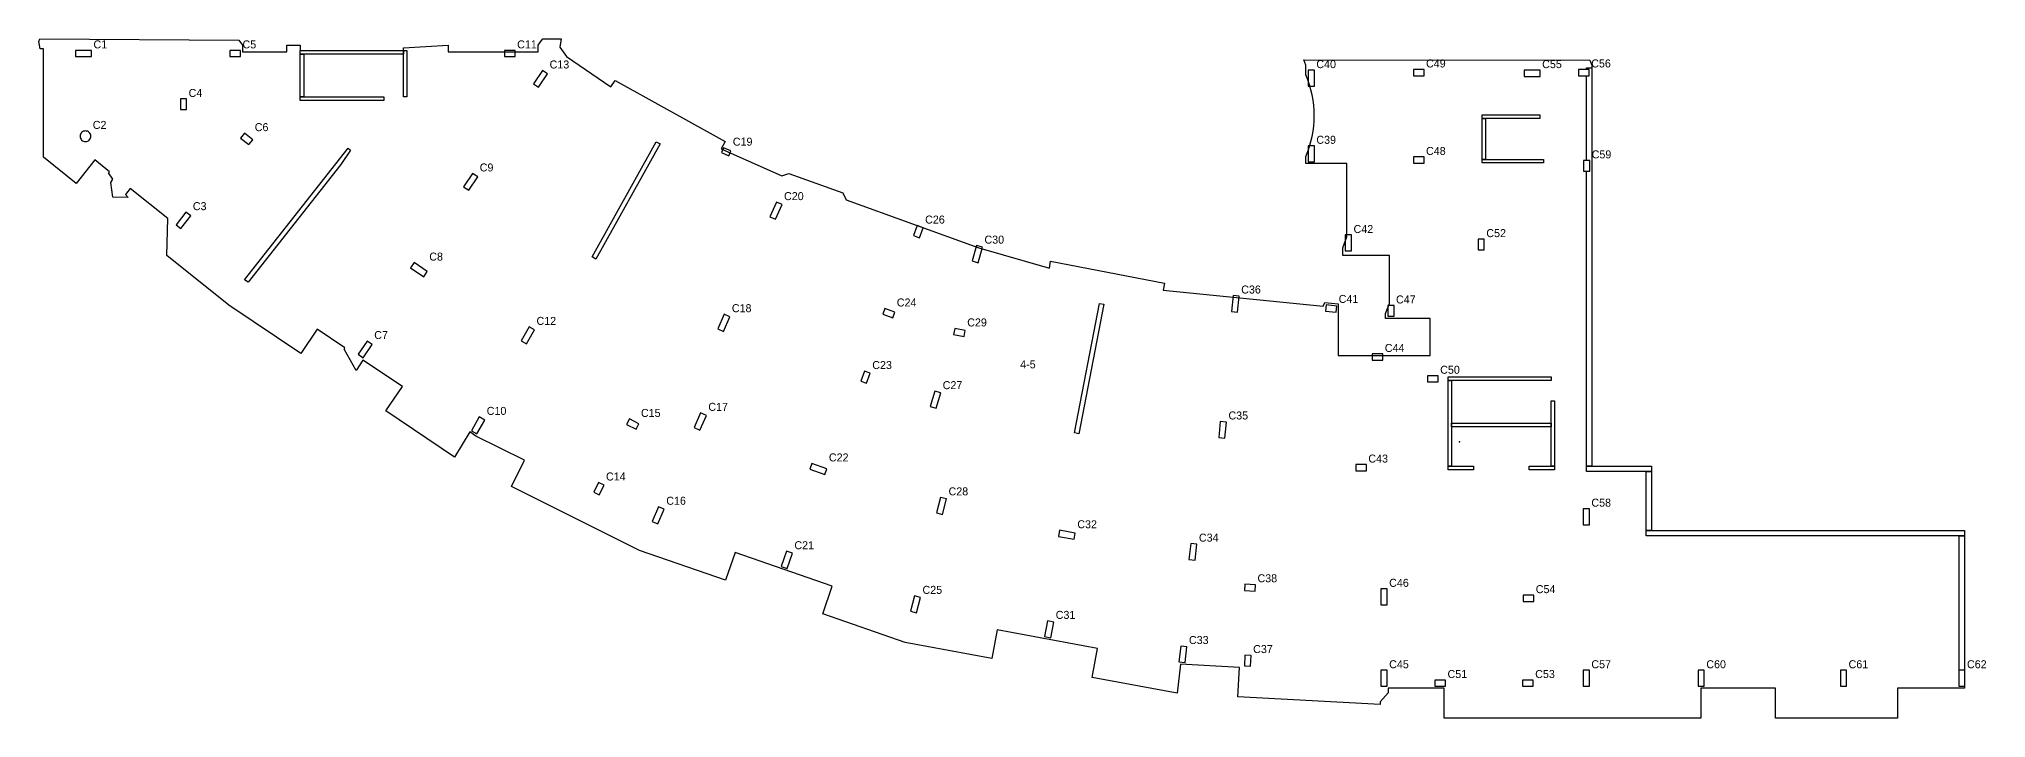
# Model space of a CAD drawing. Header units: inches. Extents: x 3282 to 9618, y 5323 to 56288.
# Drawn here: x 3282 to 7662, y 5323 to 6851 of the extents above; entities that cross this region are included whole.
import ezdxf

# ---------------------------------------------------------------- set-up
doc = ezdxf.new("R2010")
doc.units = ezdxf.units.IN
for name, color, linetype in [('BOUNDARY', 1, 'Continuous'), ('COL-LABEL', 2, 'Continuous'), ('COLS', 2, 'Continuous'), ('DATUM', 7, 'Continuous'), ('FLOOR NUMBER', 3, 'Continuous'), ('WALL', 4, 'Continuous')]:
    doc.layers.add(name, color=color, linetype=linetype)

msp = doc.modelspace()

# ---------------------------------------------------------------- linework, layer by layer
at = {"layer": 'BOUNDARY'}
msp.add_lwpolyline([(3839, 6821.9), (3839, 6836.9), (3869.5, 6836.9), (3869.5, 6825.1), (4101.5, 6825.1), (4101.5, 6831.1), (4202, 6836.9), (4202, 6821.9), (4405, 6821.9), (4405, 6836.9), (4411.9, 6847.9), (4414.9, 6851.3), (4456.8, 6851.3), (4453.4, 6832.8), (4468.4, 6811.7), (4568.5, 6743.8), (4578.2, 6758.1), (4825.6, 6620.7), (4816.2, 6603.8), (4952.6, 6543.3), (4968.7, 6548.8), (5090.3, 6504.7), (5097.7, 6489.4), (5396.3, 6380.9), (5555, 6335.4), (5557.6, 6351.2), (5814.1, 6301.8), (5811.1, 6286.1), (6170.6, 6249.7), (6174.5, 6258.4), (6204.8, 6255.3), (6204.8, 6138.8), (6411.2, 6138.8), (6411.2, 6222.2), (6310.8, 6222.2), (6310.8, 6233.2), (6319.8, 6255.9), (6319.8, 6363.9), (6215.2, 6363.9), (6215.2, 6381.4), (6224.2, 6406.2), (6224.2, 6570.8), (6131.8, 6570.8), (6131.8, 6586.8, 0.205601), (6131.8, 6770.6), (6131.8, 6792.1), (6127.1, 6804.1), (6770.7, 6803.6), (6775.3, 6792.1), (6775.3, 5890.1), (6909.1, 5890.1), (6909.1, 5745.1), (7613.6, 5745.1), (7613.6, 5390.1), (7462.9, 5390.1), (7462.9, 5323.1), (7188, 5323.1), (7188, 5390.1), (7020.5, 5390.1), (7020.5, 5323.1), (6443.2, 5323.1), (6443.2, 5390.1), (6316.7, 5390.1), (6316.7, 5380.1), (6299, 5359.3), (6298.7, 5353.4), (5979.1, 5371), (5982.7, 5436.9), (5849.6, 5444.2), (5842.4, 5378.9), (5651.2, 5414.6), (5663.3, 5479.6), (5437.2, 5521.7), (5425.1, 5456.8), (5230.5, 5493.1), (5044.8, 5557.5), (5066.4, 5619.8), (4848.1, 5695.4), (4826.5, 5633.1), (4633, 5700.1), (4344.6, 5844), (4374.1, 5903.1), (4264.8, 5957.6), (4250.8, 5967.1), (4216.9, 5910.3), (4062.4, 6014.3), (4099.3, 6069.1), (4010.6, 6128.7), (3995, 6105.5), (3968.5, 6153.3), (3970.2, 6155.9), (3907.6, 6198.1), (3870.8, 6143.3), (3708.6, 6252.5), (3569.4, 6364.1), (3571.6, 6446.9), (3487.1, 6514.7), (3476.6, 6501.4), (3482.6, 6494.3), (3447.7, 6495.5), (3443.7, 6528.3), (3448.2, 6536), (3438.4, 6549.7), (3440.3, 6552.2), (3407.1, 6578.9), (3365.6, 6526.2), (3292.3, 6585), (3292.3, 6829.1), (3284.6, 6829.1), (3281.7, 6845.2), (3283.9, 6851.3), (3731.5, 6848.7), (3740, 6836.9), (3740, 6821.9)], format="xyb", close=True, dxfattribs=at)
at = {"layer": 'COLS'}
for points in [[(3363.9, 6825.5), (3363.9, 6811.5), (3399.9, 6811.5), (3399.9, 6825.5)], [(3735.2, 6811.5), (3735.2, 6825.5), (3711.2, 6825.5), (3711.2, 6811.5)], [(4353, 6811.5), (4353, 6825.5), (4329, 6825.5), (4329, 6811.5)], [(4394.2, 6750.5), (4405.8, 6742.6), (4426, 6772.4), (4414.4, 6780.3)], [(6150.9, 6781.1), (6136.9, 6781.1), (6136.9, 6745.1), (6150.9, 6745.1)], [(6397.7, 6768.6), (6397.7, 6782.6), (6373.7, 6782.6), (6373.7, 6768.6)], [(6658.9, 6767.1), (6658.9, 6781.1), (6622.9, 6781.1), (6622.9, 6767.1)], [(6769.3, 6768.6), (6769.3, 6782.6), (6745.3, 6782.6), (6745.3, 6768.6)], [(3599.9, 6692.2), (3613.9, 6692.2), (3613.9, 6716.2), (3599.9, 6716.2)], [(3398.3, 6632.3), (3398.1, 6634.6), (3397.4, 6636.9), (3396.3, 6638.9), (3394.8, 6640.8), (3393, 6642.2), (3390.9, 6643.4), (3388.7, 6644), (3386.3, 6644.3), (3384, 6644), (3381.7, 6643.4), (3379.7, 6642.2), (3377.8, 6640.8), (3376.4, 6638.9), (3375.2, 6636.9), (3374.6, 6634.6), (3374.3, 6632.3), (3374.6, 6629.9), (3375.2, 6627.7), (3376.4, 6625.6), (3377.8, 6623.8), (3379.7, 6622.3), (3381.7, 6621.2), (3384, 6620.5), (3386.3, 6620.3), (3388.7, 6620.5), (3390.9, 6621.2), (3393, 6622.3), (3394.8, 6623.8), (3396.3, 6625.6), (3397.4, 6627.7), (3398.1, 6629.9)], [(3754, 6613.4), (3762.7, 6624.4), (3743.8, 6639.3), (3735.2, 6628.3)], [(4821.8, 6606.6), (4816.9, 6595.6), (4833.4, 6588.3), (4838.2, 6599.3)], [(6150.9, 6610.8), (6136.9, 6610.8), (6136.9, 6574.8), (6150.9, 6574.8)], [(6397.7, 6571.7), (6397.7, 6585.7), (6373.7, 6585.7), (6373.7, 6571.7)], [(6770.3, 6578), (6756.3, 6578), (6756.3, 6554), (6770.3, 6554)], [(4237, 6518.8), (4248.6, 6511), (4268.8, 6540.8), (4257.2, 6548.6)], [(4926, 6451.2), (4938.7, 6445.5), (4953.4, 6478.4), (4940.6, 6484.1)], [(3590.2, 6433.2), (3601.2, 6424.6), (3623.4, 6452.9), (3612.4, 6461.5)], [(5270.8, 6426.5), (5257.7, 6431.3), (5249.5, 6408.7), (5262.6, 6403.9)], [(6234.6, 6410.1), (6220.6, 6410.1), (6220.6, 6374.1), (6234.6, 6374.1)], [(6533.3, 6400.8), (6519.3, 6400.8), (6519.3, 6376.8), (6533.3, 6376.8)], [(5380.9, 6351.6), (5394.3, 6347.8), (5404.3, 6382.4), (5390.8, 6386.2)], [(4147.5, 6316.3), (4155.3, 6327.9), (4125.5, 6348), (4117.6, 6336.4)], [(5964.4, 6238.1), (5978.3, 6236.7), (5981.9, 6272.5), (5968, 6273.9)], [(4808.6, 6199), (4821.4, 6193.3), (4836, 6226.2), (4823.2, 6231.9)], [(5184.6, 6244.8), (5179.8, 6231.7), (5202.4, 6223.5), (5207.1, 6236.6)], [(6199.8, 6236.3), (6201.2, 6250.3), (6177.3, 6252.7), (6175.9, 6238.8)], [(6316.1, 6227.6), (6330.1, 6227.6), (6330.1, 6251.6), (6316.1, 6251.6)], [(4366.5, 6172.1), (4378.7, 6165.1), (4396.5, 6196.4), (4384.4, 6203.3)], [(5362.9, 6181.6), (5365.5, 6195.4), (5341.9, 6199.9), (5339.3, 6186.1)], [(3999.8, 6141.6), (4011.4, 6133.8), (4031.5, 6163.6), (4019.9, 6171.5)], [(6304.9, 6128.4), (6304.9, 6142.4), (6280.9, 6142.4), (6280.9, 6128.4)], [(5151.9, 6099.2), (5138.7, 6104), (5130.5, 6081.5), (5143.7, 6076.7)], [(6429.5, 6079.4), (6429.5, 6093.4), (6405.5, 6093.4), (6405.5, 6079.4)], [(5286.9, 6024.1), (5300.4, 6020.2), (5310.3, 6054.8), (5296.9, 6058.7)], [(4756, 5976.8), (4768.8, 5971.3), (4783.1, 6004.3), (4770.3, 6009.9)], [(4254.6, 5969.5), (4266.8, 5962.6), (4284.6, 5993.8), (4272.4, 6000.8)], [(4625.2, 5973), (4631.5, 5985.5), (4610, 5996.2), (4603.7, 5983.7)], [(5935.7, 5954.7), (5949.6, 5953.3), (5953.2, 5989.1), (5939.3, 5990.5)], [(5049.7, 5871.1), (5054.3, 5884.3), (5020.3, 5896.1), (5015.7, 5882.9)], [(6267.9, 5879.5), (6267.9, 5893.5), (6243.9, 5893.5), (6243.9, 5879.5)], [(4552.9, 5846.9), (4540.4, 5853.2), (4529.7, 5831.7), (4542.2, 5825.5)], [(4661.4, 5765.6), (4674.2, 5760), (4688.5, 5793.1), (4675.6, 5798.6)], [(5300.8, 5784.9), (5314.3, 5781.3), (5323.5, 5816.1), (5310, 5819.7)], [(6755.6, 5758.3), (6769.6, 5758.3), (6769.6, 5794.3), (6755.6, 5794.3)], [(5610.5, 5725.3), (5613.1, 5739.1), (5577.7, 5745.7), (5575.1, 5731.9)], [(4951.7, 5664.5), (4964.9, 5659.9), (4976.7, 5693.9), (4963.5, 5698.5)], [(5868.8, 5679.8), (5882.7, 5678.3), (5886.7, 5714.1), (5872.8, 5715.6)], [(6017.7, 5608.9), (6018.5, 5622.9), (5994.5, 5624.2), (5993.7, 5610.2)], [(6300.7, 5577.9), (6314.7, 5577.9), (6314.7, 5613.9), (6300.7, 5613.9)], [(5242.1, 5563.3), (5255.6, 5559.8), (5264.9, 5594.6), (5251.3, 5598.1)], [(6644.5, 5585.7), (6644.5, 5599.7), (6620.5, 5599.7), (6620.5, 5585.7)], [(5544.2, 5506.4), (5558, 5503.8), (5564.6, 5539.2), (5550.8, 5541.8)], [(5846.4, 5449.4), (5860.3, 5447.9), (5864.3, 5483.7), (5850.4, 5485.2)], [(6008.7, 5464.1), (5994.7, 5464.9), (5993.4, 5441), (6007.4, 5440.2)], [(6300.7, 5394.7), (6314.7, 5394.7), (6314.7, 5430.7), (6300.7, 5430.7)], [(6446, 5394.7), (6446, 5408.7), (6422, 5408.7), (6422, 5394.7)], [(6643.2, 5394.7), (6643.2, 5408.7), (6619.2, 5408.7), (6619.2, 5394.7)], [(6755.6, 5394.7), (6769.6, 5394.7), (6769.6, 5430.7), (6755.6, 5430.7)], [(7014.2, 5394.7), (7028.2, 5394.7), (7028.2, 5430.7), (7014.2, 5430.7)], [(7334.2, 5394.7), (7348.2, 5394.7), (7348.2, 5430.7), (7334.2, 5430.7)], [(7600.6, 5394.7), (7614.6, 5394.7), (7614.6, 5430.7), (7600.6, 5430.7)]]:
    msp.add_lwpolyline(points, close=True, dxfattribs=at)
at = {"layer": 'DATUM'}
msp.add_point((6477.6, 5944.8), dxfattribs=at)
at = {"layer": 'WALL'}
for points in [[(4101.5, 6817.1), (4051.8, 6817.1), (3869.5, 6817.1), (3869.5, 6825.1), (4101.5, 6825.1)], [(3877.5, 6721.1), (3869.5, 6721.1), (3869.5, 6817.1), (3877.5, 6817.1)], [(4101.5, 6721.1), (4101.5, 6769.4), (4101.5, 6825.1), (4109.5, 6825.1), (4109.5, 6721.1)], [(6763.3, 5890.1), (6763.3, 6033.9), (6763.3, 6554), (6770.3, 6554), (6770.3, 6578), (6763.3, 6578), (6763.3, 6768.6), (6769.3, 6768.6), (6769.3, 6782.6), (6763.3, 6782.6), (6763.3, 6786.1), (6775.3, 6786.1), (6775.3, 5890.1)], [(4036.5, 6713.1), (4028.1, 6713.1), (3869.5, 6713.1), (3869.5, 6721.1), (4057.5, 6721.1), (4057.5, 6713.1)], [(6658.3, 6672.3), (6653.2, 6672.3), (6528.2, 6672.3), (6528.2, 6680.3), (6658.3, 6680.3)], [(6528.2, 6580.3), (6528.2, 6664.3), (6528.2, 6672.3), (6536.2, 6672.3), (6536.2, 6580.3)], [(4534.8, 6355.9), (4526.1, 6360.8), (4670.1, 6620.1), (4678.9, 6615.2)], [(3752.4, 6303.7), (3744.1, 6309.3), (3977.4, 6605.6), (3982.9, 6601.2), (3961, 6568.7)], [(6639.7, 6572.3), (6536.2, 6572.3), (6528.2, 6572.3), (6528.2, 6580.3), (6666.3, 6580.3), (6666.3, 6572.3)], [(5620.9, 5962.9), (5615.3, 5964), (5611.1, 5964.8), (5667.2, 6256.1), (5677, 6254.2)], [(6683.3, 6082.7), (6639.7, 6082.7), (6451.7, 6082.7), (6451.7, 6090.7), (6683.3, 6090.7)], [(6451.7, 5889.7), (6451.7, 5902.6), (6451.7, 6082.7), (6459.7, 6082.7), (6459.7, 5889.7)], [(6691.3, 5889.7), (6683.3, 5889.7), (6683.3, 6036.7), (6691.3, 6036.7)], [(6565.7, 5978.7), (6565.7, 5978.7), (6459.7, 5978.7), (6459.7, 5986.7), (6683.3, 5986.7), (6683.3, 5978.7)], [(6459.7, 5881.7), (6451.7, 5881.7), (6451.7, 5889.7), (6508.7, 5889.7), (6508.7, 5881.7)], [(6666.6, 5881.7), (6639.7, 5881.7), (6634.3, 5881.7), (6634.3, 5889.7), (6691.3, 5889.7), (6691.3, 5881.7)], [(6897.1, 5878.1), (6855.4, 5878.1), (6763.3, 5878.1), (6763.3, 5890.1), (6909.1, 5890.1), (6909.1, 5878.1)], [(6909.1, 5745.1), (6897.1, 5745.1), (6897.1, 5878.1), (6909.1, 5878.1)], [(7189, 5733.1), (7181.8, 5733.1), (6897.1, 5733.1), (6897.1, 5745.1), (7613.6, 5745.1), (7613.6, 5733.1)], [(7601.6, 5430.7), (7601.6, 5613.6), (7601.6, 5733.1), (7613.6, 5733.1), (7613.6, 5430.7)]]:
    msp.add_lwpolyline(points, close=True, dxfattribs=at)

# ---------------------------------------------------------------- texts
at = {"layer": 'COL-LABEL'}
for s, p in [('C1', (3404.4, 6830)), ('C5', (3739.7, 6830)), ('C11', (4357.5, 6830)), ('C13', (4430.5, 6784.8)), ('C40', (6155.4, 6785.6)), ('C49', (6402.2, 6787.1)), ('C55', (6663.4, 6785.6)), ('C56', (6773.8, 6787.1)), ('C4', (3618.4, 6720.7)), ('C2', (3402.8, 6648.8)), ('C6', (3767.2, 6643.8)), ('C19', (4842.7, 6611.1)), ('C39', (6155.4, 6615.3)), ('C9', (4273.3, 6553.1)), ('C48', (6402.2, 6590.2)), ('C59', (6774.8, 6582.5)), ('C3', (3627.9, 6466)), ('C20', (4957.9, 6488.6)), ('C26', (5275.3, 6435.8)), ('C30', (5408.8, 6390.7)), ('C42', (6239.1, 6414.6)), ('C52', (6537.8, 6405.3)), ('C8', (4159.8, 6352.5)), ('C24', (5211.6, 6249.3)), ('C36', (5986.4, 6278.4)), ('C41', (6205.7, 6257.2)), ('C47', (6334.6, 6256.1)), ('C12', (4401, 6207.8)), ('C18', (4840.5, 6236.4)), ('C29', (5370, 6204.4)), ('C7', (4036, 6176)), ('C44', (6309.4, 6146.9)), ('C23', (5156.4, 6108.5)), ('C50', (6434, 6097.9)), ('C27', (5314.8, 6063.2)), ('C10', (4289.1, 6005.3)), ('C15', (4636, 6000.7)), ('C17', (4787.6, 6014.4)), ('C35', (5957.7, 5995)), ('C22', (5058.8, 5900.6)), ('C43', (6272.4, 5898)), ('C14', (4557.4, 5857.7)), ('C28', (5328, 5824.2)), ('C16', (4693, 5803.1)), ('C58', (6774.1, 5798.8)), ('C32', (5617.6, 5750.2)), ('C34', (5891.2, 5720.1)), ('C21', (4981.2, 5703)), ('C25', (5269.4, 5602.6)), ('C38', (6023, 5628.7)), ('C46', (6319.2, 5618.4)), ('C54', (6649, 5604.2)), ('C31', (5569.1, 5546.3)), ('C33', (5868.8, 5489.7)), ('C37', (6013.2, 5469.4)), ('C45', (6319.2, 5435.2)), ('C57', (6774.1, 5435.2)), ('C60', (7032.7, 5435.2)), ('C61', (7352.7, 5435.2)), ('C62', (7619.1, 5435.2)), ('C51', (6450.5, 5413.2)), ('C53', (6647.7, 5413.2))]:
    msp.add_text(s, height=18, dxfattribs=at).set_placement(p)
at = {"layer": 'FLOOR NUMBER'}
msp.add_text('4-5', height=18, dxfattribs=at).set_placement((5489.2, 6110.1))

doc.saveas('drawing.dxf')
